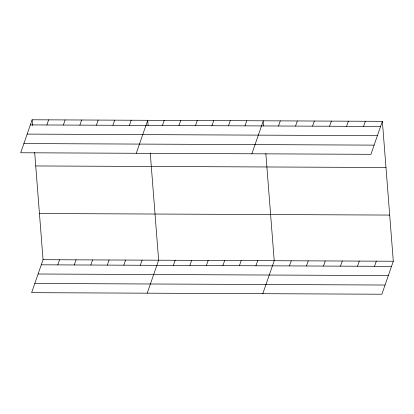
<?xml version="1.0" encoding="UTF-8"?>
<svg xmlns="http://www.w3.org/2000/svg" width="414" height="414" viewBox="0 0 414 414"><rect width="100%" height="100%" fill="white"/><g stroke="black" fill="none" stroke-linecap="round" stroke-linejoin="round"><path stroke-width="0.62" d="M32.121 119.781L20.7 152.761L370.949 154.313L382.37 121.333L32.121 119.781L32.571 125.556M46.854 124.987L48.629 119.853M63.368 125.059L65.143 119.931M79.881 125.132L81.656 120.003M34.678 152.487L43.051 259.687L31.63 292.667L381.879 294.219L393.3 261.239L382.37 121.333M96.39 125.204L98.17 120.076M57.789 264.888L59.564 259.759M112.903 125.276L114.678 120.148M74.297 264.96L76.072 259.832M129.416 125.349L131.191 120.22M90.811 265.038L92.586 259.904M136.284 153.273L147.705 120.293L148.103 125.426M107.324 265.11L109.099 259.982M162.438 125.494L164.213 120.365M123.833 265.183L125.608 260.054M178.951 125.571L180.727 120.438M140.346 265.255L142.121 260.127M195.46 125.644L197.24 120.515M147.213 293.179L158.634 260.199L150.256 152.999M211.973 125.716L213.748 120.588M173.368 265.4L175.143 260.271M228.487 125.789L230.262 120.66M189.881 265.472L191.656 260.344M244.995 125.861L246.775 120.733M206.395 265.545L208.17 260.416M251.862 153.785L263.283 120.805L263.687 125.934M222.903 265.622L224.678 260.489M278.519 126.011L280.299 120.883M239.416 265.695L241.191 260.566M295.534 126.084L297.309 120.955M255.93 265.767L257.705 260.639M312.544 126.161L314.319 121.033M262.797 293.692L274.213 260.711L265.84 153.506M329.554 126.234L331.335 121.105M289.453 265.912L291.228 260.784M346.57 126.311L348.345 121.183M306.464 265.99L308.239 260.861M363.58 126.384L365.355 121.255M323.474 266.067L325.254 260.934M340.489 266.14L342.264 261.011M357.499 266.218L359.274 261.089M374.51 266.29L376.29 261.162M30.346 124.909L380.595 126.461M27.164 134.1L377.413 135.652M23.883 143.57L374.132 145.123M35.728 165.952L385.977 167.499M39.444 213.52L389.693 215.068M43.051 259.687L393.3 261.239M41.276 264.815L391.525 266.368M38.093 274.006L388.342 275.558M34.812 283.476L385.061 285.029"/></g></svg>
